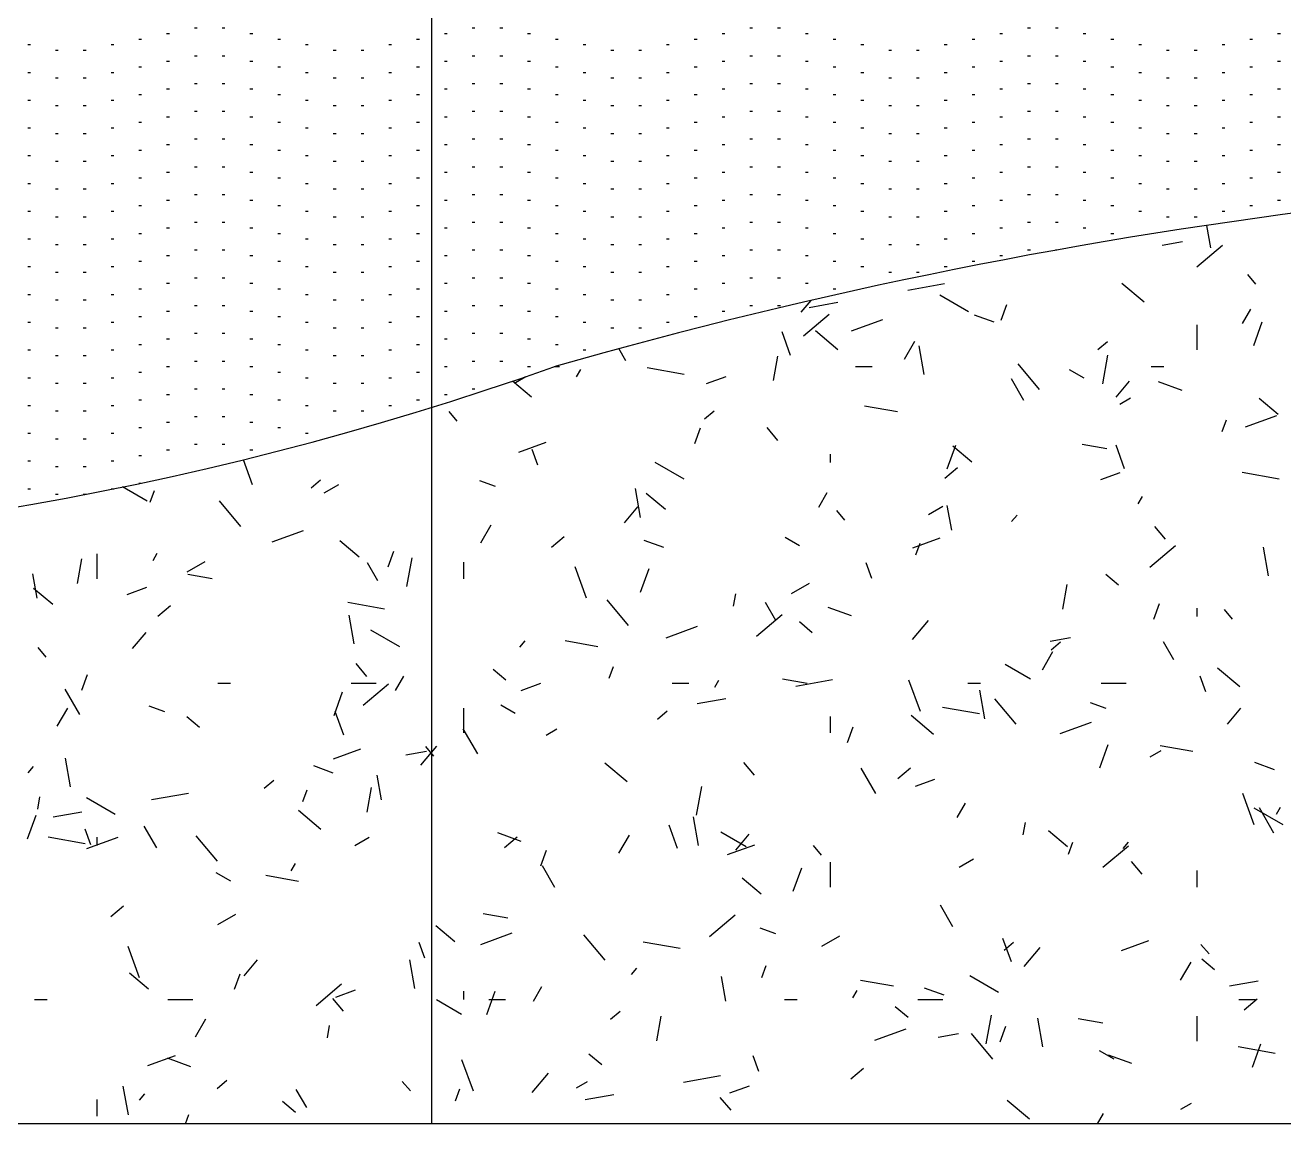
# Model space of a CAD drawing. Header units: inches. Extents: x -12530 to 36157, y 78659 to 110077.
# Drawn here: x 8642 to 8735, y 92373.4 to 92454.6 of the extents above; entities that cross this region are included whole.
import ezdxf

# ---------------------------------------------------------------- set-up
doc = ezdxf.new("R2010")
doc.units = ezdxf.units.IN
doc.header["$MEASUREMENT"] = 0
doc.layers.add('freecads.com', color=7, linetype='Continuous')

msp = doc.modelspace()

# ---------------------------------------------------------------- linework, layer by layer
at = {"layer": 'freecads.com', "ltscale": 0.4}
for p, q in [((8672.011, 92470.889), (8672.011, 92373.441)), ((8654.495, 92454.437), (8654.7, 92454.437)), ((8656.546, 92454.437), (8656.751, 92454.437)), ((8675.01, 92454.437), (8675.215, 92454.437)), ((8677.062, 92454.437), (8677.267, 92454.437)), ((8695.526, 92454.437), (8695.731, 92454.437)), ((8697.577, 92454.437), (8697.782, 92454.437)), ((8716.041, 92454.437), (8716.246, 92454.437)), ((8718.092, 92454.437), (8718.298, 92454.437)), ((8642.186, 92453.206), (8642.391, 92453.206)), ((8648.34, 92453.206), (8648.545, 92453.206)), ((8650.392, 92453.616), (8650.597, 92453.616)), ((8652.443, 92454.027), (8652.648, 92454.027)), ((8658.598, 92454.027), (8658.803, 92454.027)), ((8660.649, 92453.616), (8660.855, 92453.616)), ((8662.701, 92453.206), (8662.906, 92453.206)), ((8668.856, 92453.206), (8669.061, 92453.206)), ((8670.907, 92453.616), (8671.112, 92453.616)), ((8672.959, 92454.027), (8673.164, 92454.027)), ((8679.113, 92454.027), (8679.318, 92454.027)), ((8681.165, 92453.616), (8681.37, 92453.616)), ((8683.216, 92453.206), (8683.421, 92453.206)), ((8689.371, 92453.206), (8689.576, 92453.206)), ((8691.422, 92453.616), (8691.628, 92453.616)), ((8693.474, 92454.027), (8693.679, 92454.027)), ((8699.629, 92454.027), (8699.834, 92454.027)), ((8701.68, 92453.616), (8701.885, 92453.616)), ((8703.732, 92453.206), (8703.937, 92453.206)), ((8709.886, 92453.206), (8710.091, 92453.206)), ((8711.938, 92453.616), (8712.143, 92453.616)), ((8713.989, 92454.027), (8714.195, 92454.027)), ((8720.144, 92454.027), (8720.349, 92454.027)), ((8722.196, 92453.616), (8722.401, 92453.616)), ((8724.247, 92453.206), (8724.452, 92453.206)), ((8730.402, 92453.206), (8730.607, 92453.206)), ((8732.453, 92453.616), (8732.658, 92453.616)), ((8734.505, 92454.027), (8734.71, 92454.027)), ((8644.237, 92452.796), (8644.442, 92452.796)), ((8646.289, 92452.796), (8646.494, 92452.796)), ((8654.495, 92452.385), (8654.7, 92452.385)), ((8656.546, 92452.385), (8656.751, 92452.385)), ((8664.752, 92452.796), (8664.958, 92452.796)), ((8666.804, 92452.796), (8667.009, 92452.796)), ((8675.01, 92452.385), (8675.215, 92452.385)), ((8677.062, 92452.385), (8677.267, 92452.385)), ((8685.268, 92452.796), (8685.473, 92452.796)), ((8687.319, 92452.796), (8687.525, 92452.796)), ((8695.526, 92452.385), (8695.731, 92452.385)), ((8697.577, 92452.385), (8697.782, 92452.385)), ((8705.783, 92452.796), (8705.988, 92452.796)), ((8707.835, 92452.796), (8708.04, 92452.796)), ((8716.041, 92452.385), (8716.246, 92452.385)), ((8718.092, 92452.385), (8718.298, 92452.385)), ((8726.299, 92452.796), (8726.504, 92452.796)), ((8728.35, 92452.796), (8728.555, 92452.796)), ((8650.392, 92451.565), (8650.597, 92451.565)), ((8652.443, 92451.975), (8652.648, 92451.975)), ((8658.598, 92451.975), (8658.803, 92451.975)), ((8660.649, 92451.565), (8660.855, 92451.565)), ((8670.907, 92451.565), (8671.112, 92451.565)), ((8672.959, 92451.975), (8673.164, 92451.975)), ((8679.113, 92451.975), (8679.318, 92451.975)), ((8681.165, 92451.565), (8681.37, 92451.565)), ((8691.422, 92451.565), (8691.628, 92451.565)), ((8693.474, 92451.975), (8693.679, 92451.975)), ((8699.629, 92451.975), (8699.834, 92451.975)), ((8701.68, 92451.565), (8701.885, 92451.565)), ((8711.938, 92451.565), (8712.143, 92451.565)), ((8713.989, 92451.975), (8714.195, 92451.975)), ((8720.144, 92451.975), (8720.349, 92451.975)), ((8722.196, 92451.565), (8722.401, 92451.565)), ((8732.453, 92451.565), (8732.658, 92451.565)), ((8734.505, 92451.975), (8734.71, 92451.975)), ((8642.186, 92451.154), (8642.391, 92451.154)), ((8644.237, 92450.744), (8644.442, 92450.744)), ((8646.289, 92450.744), (8646.494, 92450.744)), ((8648.34, 92451.154), (8648.545, 92451.154)), ((8662.701, 92451.154), (8662.906, 92451.154)), ((8664.752, 92450.744), (8664.958, 92450.744)), ((8666.804, 92450.744), (8667.009, 92450.744)), ((8668.856, 92451.154), (8669.061, 92451.154)), ((8683.216, 92451.154), (8683.421, 92451.154)), ((8685.268, 92450.744), (8685.473, 92450.744)), ((8687.319, 92450.744), (8687.525, 92450.744)), ((8689.371, 92451.154), (8689.576, 92451.154)), ((8703.732, 92451.154), (8703.937, 92451.154)), ((8705.783, 92450.744), (8705.988, 92450.744)), ((8707.835, 92450.744), (8708.04, 92450.744)), ((8709.886, 92451.154), (8710.091, 92451.154)), ((8724.247, 92451.154), (8724.452, 92451.154)), ((8726.299, 92450.744), (8726.504, 92450.744)), ((8728.35, 92450.744), (8728.555, 92450.744)), ((8730.402, 92451.154), (8730.607, 92451.154)), ((8650.392, 92449.513), (8650.597, 92449.513)), ((8652.443, 92449.924), (8652.648, 92449.924)), ((8654.495, 92450.334), (8654.7, 92450.334)), ((8656.546, 92450.334), (8656.751, 92450.334)), ((8658.598, 92449.924), (8658.803, 92449.924)), ((8660.649, 92449.513), (8660.855, 92449.513)), ((8670.907, 92449.513), (8671.112, 92449.513)), ((8672.959, 92449.924), (8673.164, 92449.924)), ((8675.01, 92450.334), (8675.215, 92450.334)), ((8677.062, 92450.334), (8677.267, 92450.334)), ((8679.113, 92449.924), (8679.318, 92449.924)), ((8681.165, 92449.513), (8681.37, 92449.513)), ((8691.422, 92449.513), (8691.628, 92449.513)), ((8693.474, 92449.924), (8693.679, 92449.924)), ((8695.526, 92450.334), (8695.731, 92450.334)), ((8697.577, 92450.334), (8697.782, 92450.334)), ((8699.629, 92449.924), (8699.834, 92449.924)), ((8701.68, 92449.513), (8701.885, 92449.513)), ((8711.938, 92449.513), (8712.143, 92449.513)), ((8713.989, 92449.924), (8714.195, 92449.924)), ((8716.041, 92450.334), (8716.246, 92450.334)), ((8718.092, 92450.334), (8718.298, 92450.334)), ((8720.144, 92449.924), (8720.349, 92449.924)), ((8722.196, 92449.513), (8722.401, 92449.513)), ((8732.453, 92449.513), (8732.658, 92449.513)), ((8734.505, 92449.924), (8734.71, 92449.924)), ((8642.186, 92449.103), (8642.391, 92449.103)), ((8644.237, 92448.693), (8644.442, 92448.693)), ((8646.289, 92448.693), (8646.494, 92448.693)), ((8648.34, 92449.103), (8648.545, 92449.103)), ((8662.701, 92449.103), (8662.906, 92449.103)), ((8664.752, 92448.693), (8664.958, 92448.693)), ((8666.804, 92448.693), (8667.009, 92448.693)), ((8668.856, 92449.103), (8669.061, 92449.103)), ((8683.216, 92449.103), (8683.421, 92449.103)), ((8685.268, 92448.693), (8685.473, 92448.693)), ((8687.319, 92448.693), (8687.525, 92448.693)), ((8689.371, 92449.103), (8689.576, 92449.103)), ((8703.732, 92449.103), (8703.937, 92449.103)), ((8705.783, 92448.693), (8705.988, 92448.693)), ((8707.835, 92448.693), (8708.04, 92448.693)), ((8709.886, 92449.103), (8710.091, 92449.103)), ((8724.247, 92449.103), (8724.452, 92449.103)), ((8726.299, 92448.693), (8726.504, 92448.693)), ((8728.35, 92448.693), (8728.555, 92448.693)), ((8730.402, 92449.103), (8730.607, 92449.103)), ((8652.443, 92447.872), (8652.648, 92447.872)), ((8654.495, 92448.282), (8654.7, 92448.282)), ((8656.546, 92448.282), (8656.751, 92448.282)), ((8658.598, 92447.872), (8658.803, 92447.872)), ((8672.959, 92447.872), (8673.164, 92447.872)), ((8675.01, 92448.282), (8675.215, 92448.282)), ((8677.062, 92448.282), (8677.267, 92448.282)), ((8679.113, 92447.872), (8679.318, 92447.872)), ((8693.474, 92447.872), (8693.679, 92447.872)), ((8695.526, 92448.282), (8695.731, 92448.282)), ((8697.577, 92448.282), (8697.782, 92448.282)), ((8699.629, 92447.872), (8699.834, 92447.872)), ((8713.989, 92447.872), (8714.195, 92447.872)), ((8716.041, 92448.282), (8716.246, 92448.282)), ((8718.092, 92448.282), (8718.298, 92448.282)), ((8720.144, 92447.872), (8720.349, 92447.872)), ((8734.505, 92447.872), (8734.71, 92447.872)), ((8642.186, 92447.051), (8642.391, 92447.051)), ((8648.34, 92447.051), (8648.545, 92447.051)), ((8650.392, 92447.462), (8650.597, 92447.462)), ((8660.649, 92447.462), (8660.855, 92447.462)), ((8662.701, 92447.051), (8662.906, 92447.051)), ((8668.856, 92447.051), (8669.061, 92447.051)), ((8670.907, 92447.462), (8671.112, 92447.462)), ((8681.165, 92447.462), (8681.37, 92447.462)), ((8683.216, 92447.051), (8683.421, 92447.051)), ((8689.371, 92447.051), (8689.576, 92447.051)), ((8691.422, 92447.462), (8691.628, 92447.462)), ((8701.68, 92447.462), (8701.885, 92447.462)), ((8703.732, 92447.051), (8703.937, 92447.051)), ((8709.886, 92447.051), (8710.091, 92447.051)), ((8711.938, 92447.462), (8712.143, 92447.462)), ((8722.196, 92447.462), (8722.401, 92447.462)), ((8724.247, 92447.051), (8724.452, 92447.051)), ((8730.402, 92447.051), (8730.607, 92447.051)), ((8732.453, 92447.462), (8732.658, 92447.462)), ((8644.237, 92446.641), (8644.442, 92446.641)), ((8646.289, 92446.641), (8646.494, 92446.641)), ((8652.443, 92445.82), (8652.648, 92445.82)), ((8654.495, 92446.231), (8654.7, 92446.231)), ((8656.546, 92446.231), (8656.751, 92446.231)), ((8658.598, 92445.82), (8658.803, 92445.82)), ((8664.752, 92446.641), (8664.958, 92446.641)), ((8666.804, 92446.641), (8667.009, 92446.641)), ((8672.959, 92445.82), (8673.164, 92445.82)), ((8675.01, 92446.231), (8675.215, 92446.231)), ((8677.062, 92446.231), (8677.267, 92446.231)), ((8679.113, 92445.82), (8679.318, 92445.82)), ((8685.268, 92446.641), (8685.473, 92446.641)), ((8687.319, 92446.641), (8687.525, 92446.641)), ((8693.474, 92445.82), (8693.679, 92445.82)), ((8695.526, 92446.231), (8695.731, 92446.231)), ((8697.577, 92446.231), (8697.782, 92446.231)), ((8699.629, 92445.82), (8699.834, 92445.82)), ((8705.783, 92446.641), (8705.988, 92446.641)), ((8707.835, 92446.641), (8708.04, 92446.641)), ((8713.989, 92445.82), (8714.195, 92445.82)), ((8716.041, 92446.231), (8716.246, 92446.231)), ((8718.092, 92446.231), (8718.298, 92446.231)), ((8720.144, 92445.82), (8720.349, 92445.82)), ((8726.299, 92446.641), (8726.504, 92446.641)), ((8728.35, 92446.641), (8728.555, 92446.641)), ((8734.505, 92445.82), (8734.71, 92445.82)), ((8642.186, 92445), (8642.391, 92445)), ((8648.34, 92445), (8648.545, 92445)), ((8650.392, 92445.41), (8650.597, 92445.41)), ((8660.649, 92445.41), (8660.855, 92445.41)), ((8662.701, 92445), (8662.906, 92445)), ((8668.856, 92445), (8669.061, 92445)), ((8670.907, 92445.41), (8671.112, 92445.41)), ((8681.165, 92445.41), (8681.37, 92445.41)), ((8683.216, 92445), (8683.421, 92445)), ((8689.371, 92445), (8689.576, 92445)), ((8691.422, 92445.41), (8691.628, 92445.41)), ((8701.68, 92445.41), (8701.885, 92445.41)), ((8703.732, 92445), (8703.937, 92445)), ((8709.886, 92445), (8710.091, 92445)), ((8711.938, 92445.41), (8712.143, 92445.41)), ((8722.196, 92445.41), (8722.401, 92445.41)), ((8724.247, 92445), (8724.452, 92445)), ((8730.402, 92445), (8730.607, 92445)), ((8732.453, 92445.41), (8732.658, 92445.41)), ((8644.237, 92444.59), (8644.442, 92444.59)), ((8646.289, 92444.59), (8646.494, 92444.59)), ((8654.495, 92444.179), (8654.7, 92444.179)), ((8656.546, 92444.179), (8656.751, 92444.179)), ((8664.752, 92444.59), (8664.958, 92444.59)), ((8666.804, 92444.59), (8667.009, 92444.59)), ((8675.01, 92444.179), (8675.215, 92444.179)), ((8677.062, 92444.179), (8677.267, 92444.179)), ((8685.268, 92444.59), (8685.473, 92444.59)), ((8687.319, 92444.59), (8687.525, 92444.59)), ((8695.526, 92444.179), (8695.731, 92444.179)), ((8697.577, 92444.179), (8697.782, 92444.179)), ((8705.783, 92444.59), (8705.988, 92444.59)), ((8707.835, 92444.59), (8708.04, 92444.59)), ((8716.041, 92444.179), (8716.246, 92444.179)), ((8718.092, 92444.179), (8718.298, 92444.179)), ((8726.299, 92444.59), (8726.504, 92444.59)), ((8728.35, 92444.59), (8728.555, 92444.59)), ((8650.392, 92443.359), (8650.597, 92443.359)), ((8652.443, 92443.769), (8652.648, 92443.769)), ((8658.598, 92443.769), (8658.803, 92443.769)), ((8660.649, 92443.359), (8660.855, 92443.359)), ((8670.907, 92443.359), (8671.112, 92443.359)), ((8672.959, 92443.769), (8673.164, 92443.769)), ((8679.113, 92443.769), (8679.318, 92443.769)), ((8681.165, 92443.359), (8681.37, 92443.359)), ((8691.422, 92443.359), (8691.628, 92443.359)), ((8693.474, 92443.769), (8693.679, 92443.769)), ((8699.629, 92443.769), (8699.834, 92443.769)), ((8701.68, 92443.359), (8701.885, 92443.359)), ((8711.938, 92443.359), (8712.143, 92443.359)), ((8713.989, 92443.769), (8714.195, 92443.769)), ((8720.144, 92443.769), (8720.349, 92443.769)), ((8722.196, 92443.359), (8722.401, 92443.359)), ((8732.453, 92443.359), (8732.658, 92443.359)), ((8734.505, 92443.769), (8734.71, 92443.769)), ((8642.186, 92442.948), (8642.391, 92442.948)), ((8644.237, 92442.538), (8644.442, 92442.538)), ((8646.289, 92442.538), (8646.494, 92442.538)), ((8648.34, 92442.948), (8648.545, 92442.948)), ((8654.495, 92442.128), (8654.7, 92442.128)), ((8656.546, 92442.128), (8656.751, 92442.128)), ((8662.701, 92442.948), (8662.906, 92442.948)), ((8664.752, 92442.538), (8664.958, 92442.538)), ((8666.804, 92442.538), (8667.009, 92442.538)), ((8668.856, 92442.948), (8669.061, 92442.948)), ((8675.01, 92442.128), (8675.215, 92442.128)), ((8677.062, 92442.128), (8677.267, 92442.128)), ((8683.216, 92442.948), (8683.421, 92442.948)), ((8685.268, 92442.538), (8685.473, 92442.538)), ((8687.319, 92442.538), (8687.525, 92442.538)), ((8689.371, 92442.948), (8689.576, 92442.948)), ((8695.526, 92442.128), (8695.731, 92442.128)), ((8697.577, 92442.128), (8697.782, 92442.128)), ((8703.732, 92442.948), (8703.937, 92442.948)), ((8705.783, 92442.538), (8705.988, 92442.538)), ((8707.835, 92442.538), (8708.04, 92442.538)), ((8709.886, 92442.948), (8710.091, 92442.948)), ((8716.041, 92442.128), (8716.246, 92442.128)), ((8718.092, 92442.128), (8718.298, 92442.128)), ((8724.247, 92442.948), (8724.452, 92442.948)), ((8726.299, 92442.538), (8726.504, 92442.538)), ((8728.35, 92442.538), (8728.555, 92442.538)), ((8730.402, 92442.948), (8730.607, 92442.948)), ((8650.392, 92441.307), (8650.597, 92441.307)), ((8652.443, 92441.717), (8652.648, 92441.717)), ((8658.598, 92441.717), (8658.803, 92441.717)), ((8660.649, 92441.307), (8660.855, 92441.307)), ((8670.907, 92441.307), (8671.112, 92441.307)), ((8672.959, 92441.717), (8673.164, 92441.717)), ((8679.113, 92441.717), (8679.318, 92441.717)), ((8681.165, 92441.307), (8681.37, 92441.307)), ((8691.422, 92441.307), (8691.628, 92441.307)), ((8693.474, 92441.717), (8693.679, 92441.717)), ((8699.629, 92441.717), (8699.834, 92441.717)), ((8701.68, 92441.307), (8701.885, 92441.307)), ((8711.938, 92441.307), (8712.143, 92441.307)), ((8713.989, 92441.717), (8714.195, 92441.717)), ((8720.144, 92441.717), (8720.349, 92441.717)), ((8722.196, 92441.307), (8722.401, 92441.307)), ((8732.453, 92441.307), (8732.658, 92441.307)), ((8734.505, 92441.717), (8734.71, 92441.717)), ((8642.186, 92440.897), (8642.391, 92440.897)), ((8644.237, 92440.486), (8644.442, 92440.486)), ((8646.289, 92440.486), (8646.494, 92440.486)), ((8648.34, 92440.897), (8648.545, 92440.897)), ((8662.701, 92440.897), (8662.906, 92440.897)), ((8664.752, 92440.486), (8664.958, 92440.486)), ((8666.804, 92440.486), (8667.009, 92440.486)), ((8668.856, 92440.897), (8669.061, 92440.897)), ((8683.216, 92440.897), (8683.421, 92440.897)), ((8685.268, 92440.486), (8685.473, 92440.486)), ((8687.319, 92440.486), (8687.525, 92440.486)), ((8689.371, 92440.897), (8689.576, 92440.897)), ((8703.732, 92440.897), (8703.937, 92440.897)), ((8705.783, 92440.486), (8705.988, 92440.486)), ((8707.835, 92440.486), (8708.04, 92440.486)), ((8709.886, 92440.897), (8710.091, 92440.897)), ((8724.247, 92440.897), (8724.452, 92440.897)), ((8726.299, 92440.486), (8726.504, 92440.486)), ((8728.35, 92440.486), (8728.555, 92440.486)), ((8730.402, 92440.897), (8730.607, 92440.897)), ((8650.392, 92439.256), (8650.597, 92439.256)), ((8652.443, 92439.666), (8652.648, 92439.666)), ((8654.495, 92440.076), (8654.7, 92440.076)), ((8656.546, 92440.076), (8656.751, 92440.076)), ((8658.598, 92439.666), (8658.803, 92439.666)), ((8660.649, 92439.256), (8660.855, 92439.256)), ((8670.907, 92439.256), (8671.112, 92439.256)), ((8672.959, 92439.666), (8673.164, 92439.666)), ((8675.01, 92440.076), (8675.215, 92440.076)), ((8677.062, 92440.076), (8677.267, 92440.076)), ((8679.113, 92439.666), (8679.318, 92439.666)), ((8681.165, 92439.256), (8681.37, 92439.256)), ((8691.422, 92439.256), (8691.628, 92439.256)), ((8693.474, 92439.666), (8693.679, 92439.666)), ((8695.526, 92440.076), (8695.731, 92440.076)), ((8697.577, 92440.076), (8697.782, 92440.076)), ((8699.629, 92439.666), (8699.834, 92439.666)), ((8701.68, 92439.256), (8701.885, 92439.256)), ((8711.938, 92439.256), (8712.143, 92439.256)), ((8713.989, 92439.666), (8714.195, 92439.666)), ((8716.041, 92440.076), (8716.246, 92440.076)), ((8718.092, 92440.076), (8718.298, 92440.076)), ((8720.144, 92439.666), (8720.349, 92439.666)), ((8722.196, 92439.256), (8722.401, 92439.256)), ((8729.562, 92438.189), (8729.27, 92439.845)), ((8642.186, 92438.845), (8642.391, 92438.845)), ((8644.237, 92438.435), (8644.442, 92438.435)), ((8646.289, 92438.435), (8646.494, 92438.435)), ((8648.34, 92438.845), (8648.545, 92438.845)), ((8662.701, 92438.845), (8662.906, 92438.845)), ((8664.752, 92438.435), (8664.958, 92438.435)), ((8666.804, 92438.435), (8667.009, 92438.435)), ((8668.856, 92438.845), (8669.061, 92438.845)), ((8683.216, 92438.845), (8683.421, 92438.845)), ((8685.268, 92438.435), (8685.473, 92438.435)), ((8687.319, 92438.435), (8687.525, 92438.435)), ((8689.371, 92438.845), (8689.576, 92438.845)), ((8703.732, 92438.845), (8703.937, 92438.845)), ((8705.783, 92438.435), (8705.988, 92438.435)), ((8707.835, 92438.435), (8708.04, 92438.435)), ((8709.886, 92438.845), (8710.091, 92438.845)), ((8725.975, 92438.379), (8727.491, 92438.646)), ((8728.545, 92436.791), (8730.431, 92438.373)), ((8652.443, 92437.614), (8652.648, 92437.614)), ((8654.495, 92438.025), (8654.7, 92438.025)), ((8656.546, 92438.025), (8656.751, 92438.025)), ((8658.598, 92437.614), (8658.803, 92437.614)), ((8672.959, 92437.614), (8673.164, 92437.614)), ((8675.01, 92438.025), (8675.215, 92438.025)), ((8677.062, 92438.025), (8677.267, 92438.025)), ((8679.113, 92437.614), (8679.318, 92437.614)), ((8693.474, 92437.614), (8693.679, 92437.614)), ((8695.526, 92438.025), (8695.731, 92438.025)), ((8697.577, 92438.025), (8697.782, 92438.025)), ((8699.629, 92437.614), (8699.834, 92437.614)), ((8713.989, 92437.614), (8714.195, 92437.614)), ((8716.041, 92438.025), (8716.246, 92438.025)), ((8718.092, 92438.025), (8718.198, 92438.025)), ((8642.186, 92436.794), (8642.391, 92436.794)), ((8648.34, 92436.794), (8648.545, 92436.794)), ((8650.392, 92437.204), (8650.597, 92437.204)), ((8660.649, 92437.204), (8660.855, 92437.204)), ((8662.701, 92436.794), (8662.906, 92436.794)), ((8668.856, 92436.794), (8669.061, 92436.794)), ((8670.907, 92437.204), (8671.112, 92437.204)), ((8681.165, 92437.204), (8681.37, 92437.204)), ((8683.216, 92436.794), (8683.421, 92436.794)), ((8689.371, 92436.794), (8689.576, 92436.794)), ((8691.422, 92437.204), (8691.628, 92437.204)), ((8701.68, 92437.204), (8701.885, 92437.204)), ((8703.732, 92436.794), (8703.937, 92436.794)), ((8709.886, 92436.794), (8710.091, 92436.794)), ((8711.938, 92437.204), (8712.143, 92437.204)), ((8644.237, 92436.383), (8644.442, 92436.383)), ((8646.289, 92436.383), (8646.494, 92436.383)), ((8652.443, 92435.563), (8652.648, 92435.563)), ((8654.495, 92435.973), (8654.7, 92435.973)), ((8656.546, 92435.973), (8656.751, 92435.973)), ((8658.598, 92435.563), (8658.803, 92435.563)), ((8664.752, 92436.383), (8664.958, 92436.383)), ((8666.804, 92436.383), (8667.009, 92436.383)), ((8672.959, 92435.563), (8673.164, 92435.563)), ((8675.01, 92435.973), (8675.215, 92435.973)), ((8677.062, 92435.973), (8677.267, 92435.973)), ((8679.113, 92435.563), (8679.318, 92435.563)), ((8685.268, 92436.383), (8685.473, 92436.383)), ((8687.319, 92436.383), (8687.525, 92436.383)), ((8693.474, 92435.563), (8693.679, 92435.563)), ((8695.526, 92435.973), (8695.731, 92435.973)), ((8697.577, 92435.973), (8697.782, 92435.973)), ((8699.629, 92435.563), (8699.834, 92435.563)), ((8705.783, 92436.383), (8705.988, 92436.383)), ((8707.186, 92435.066), (8709.913, 92435.547)), ((8707.835, 92436.383), (8708.04, 92436.383)), ((8724.648, 92434.165), (8722.998, 92435.55)), ((8732.895, 92435.499), (8732.302, 92436.206)), ((8642.186, 92434.742), (8642.391, 92434.742)), ((8648.34, 92434.742), (8648.545, 92434.742)), ((8650.392, 92435.152), (8650.597, 92435.152)), ((8660.649, 92435.152), (8660.855, 92435.152)), ((8662.701, 92434.742), (8662.906, 92434.742)), ((8668.856, 92434.742), (8669.061, 92434.742)), ((8670.907, 92435.152), (8671.112, 92435.152)), ((8681.165, 92435.152), (8681.37, 92435.152)), ((8683.216, 92434.742), (8683.421, 92434.742)), ((8689.371, 92434.742), (8689.576, 92434.742)), ((8691.422, 92435.152), (8691.628, 92435.152)), ((8701.68, 92435.152), (8701.885, 92435.152)), ((8711.68, 92433.465), (8709.548, 92434.696)), ((8644.237, 92434.332), (8644.442, 92434.332)), ((8646.289, 92434.332), (8646.494, 92434.332)), ((8654.495, 92433.922), (8654.7, 92433.922)), ((8656.546, 92433.922), (8656.751, 92433.922)), ((8664.752, 92434.332), (8664.958, 92434.332)), ((8666.804, 92434.332), (8667.009, 92434.332)), ((8675.01, 92433.922), (8675.215, 92433.922)), ((8677.062, 92433.922), (8677.267, 92433.922)), ((8685.268, 92434.332), (8685.473, 92434.332)), ((8687.319, 92434.332), (8687.525, 92434.332)), ((8695.526, 92433.922), (8695.731, 92433.922)), ((8697.577, 92433.922), (8697.782, 92433.922)), ((8699.311, 92433.419), (8700.052, 92434.303)), ((8699.913, 92433.784), (8702.034, 92434.158)), ((8714.096, 92432.846), (8714.517, 92434.003)), ((8650.392, 92433.101), (8650.597, 92433.101)), ((8652.443, 92433.511), (8652.648, 92433.511)), ((8658.598, 92433.511), (8658.803, 92433.511)), ((8660.649, 92433.101), (8660.855, 92433.101)), ((8670.907, 92433.101), (8671.112, 92433.101)), ((8672.959, 92433.511), (8673.164, 92433.511)), ((8679.113, 92433.511), (8679.318, 92433.511)), ((8681.165, 92433.101), (8681.37, 92433.101)), ((8691.422, 92433.101), (8691.628, 92433.101)), ((8693.474, 92433.511), (8693.679, 92433.511)), ((8699.485, 92431.688), (8701.371, 92433.271)), ((8703.032, 92432.04), (8705.345, 92432.882)), ((8713.564, 92432.69), (8712.118, 92433.216)), ((8731.909, 92432.591), (8732.525, 92433.657)), ((8642.186, 92432.691), (8642.391, 92432.691)), ((8644.237, 92432.28), (8644.442, 92432.28)), ((8646.289, 92432.28), (8646.494, 92432.28)), ((8648.34, 92432.691), (8648.545, 92432.691)), ((8654.495, 92431.87), (8654.7, 92431.87)), ((8656.546, 92431.87), (8656.751, 92431.87)), ((8662.701, 92432.691), (8662.906, 92432.691)), ((8664.752, 92432.28), (8664.958, 92432.28)), ((8666.804, 92432.28), (8667.009, 92432.28)), ((8668.856, 92432.691), (8669.061, 92432.691)), ((8675.01, 92431.87), (8675.215, 92431.87)), ((8677.062, 92431.87), (8677.267, 92431.87)), ((8683.216, 92432.691), (8683.421, 92432.691)), ((8685.268, 92432.28), (8685.473, 92432.28)), ((8687.319, 92432.28), (8687.525, 92432.28)), ((8689.371, 92432.691), (8689.576, 92432.691)), ((8698.538, 92430.234), (8697.907, 92431.969)), ((8702.02, 92430.656), (8700.369, 92432.041)), ((8728.555, 92430.639), (8728.555, 92432.485)), ((8732.736, 92430.974), (8733.368, 92432.709)), ((8650.392, 92431.049), (8650.597, 92431.049)), ((8652.443, 92431.46), (8652.648, 92431.46)), ((8658.598, 92431.46), (8658.803, 92431.46)), ((8660.649, 92431.049), (8660.855, 92431.049)), ((8670.907, 92431.049), (8671.112, 92431.049)), ((8672.959, 92431.46), (8673.164, 92431.46)), ((8679.113, 92431.46), (8679.318, 92431.46)), ((8681.165, 92431.049), (8681.37, 92431.049)), ((8706.935, 92429.954), (8707.704, 92431.287)), ((8708.4, 92428.833), (8708.026, 92430.954)), ((8721.238, 92430.659), (8721.945, 92431.252)), ((8642.186, 92430.639), (8642.391, 92430.639)), ((8644.237, 92430.229), (8644.442, 92430.229)), ((8646.289, 92430.229), (8646.494, 92430.229)), ((8648.34, 92430.639), (8648.545, 92430.639)), ((8662.701, 92430.639), (8662.906, 92430.639)), ((8664.752, 92430.229), (8664.958, 92430.229)), ((8666.804, 92430.229), (8667.009, 92430.229)), ((8668.856, 92430.639), (8669.061, 92430.639)), ((8683.216, 92430.639), (8683.421, 92430.639)), ((8686.367, 92429.835), (8685.848, 92430.734)), ((8697.259, 92428.37), (8697.579, 92430.188)), ((8721.592, 92428.142), (8721.966, 92430.263)), ((8652.443, 92429.408), (8652.648, 92429.408)), ((8654.495, 92429.818), (8654.7, 92429.818)), ((8656.546, 92429.818), (8656.751, 92429.818)), ((8658.598, 92429.408), (8658.803, 92429.408)), ((8672.959, 92429.408), (8673.164, 92429.408)), ((8675.01, 92429.818), (8675.215, 92429.818)), ((8677.062, 92429.818), (8677.267, 92429.818)), ((8679.113, 92429.408), (8679.318, 92429.408)), ((8681.097, 92429.408), (8681.473, 92429.408)), ((8682.729, 92428.65), (8683.037, 92429.183)), ((8690.667, 92428.835), (8687.94, 92429.316)), ((8703.321, 92429.408), (8704.552, 92429.408)), ((8716.925, 92427.722), (8715.342, 92429.608)), ((8720.208, 92428.542), (8719.142, 92429.157)), ((8725.17, 92429.408), (8726.093, 92429.408)), ((8642.186, 92428.588), (8642.391, 92428.588)), ((8644.237, 92428.177), (8644.442, 92428.177)), ((8646.289, 92428.177), (8646.494, 92428.177)), ((8648.34, 92428.588), (8648.545, 92428.588)), ((8650.392, 92428.998), (8650.597, 92428.998)), ((8660.649, 92428.998), (8660.855, 92428.998)), ((8662.701, 92428.588), (8662.906, 92428.588)), ((8664.752, 92428.177), (8664.958, 92428.177)), ((8666.804, 92428.177), (8667.009, 92428.177)), ((8668.856, 92428.588), (8669.061, 92428.588)), ((8670.907, 92428.998), (8671.112, 92428.998)), ((8679.392, 92427.147), (8677.983, 92428.329)), ((8678.219, 92428.23), (8678.985, 92428.672)), ((8692.333, 92428.146), (8693.778, 92428.672)), ((8715.771, 92426.912), (8714.848, 92428.511)), ((8722.576, 92427.154), (8723.565, 92428.333)), ((8727.444, 92427.638), (8725.709, 92428.269)), ((8652.443, 92427.357), (8652.648, 92427.357)), ((8654.495, 92427.767), (8654.7, 92427.767)), ((8656.546, 92427.767), (8656.751, 92427.767)), ((8658.598, 92427.357), (8658.803, 92427.357)), ((8672.959, 92427.357), (8673.164, 92427.357)), ((8675.01, 92427.767), (8675.215, 92427.767)), ((8642.186, 92426.536), (8642.391, 92426.536)), ((8648.34, 92426.536), (8648.545, 92426.536)), ((8650.392, 92426.946), (8650.597, 92426.946)), ((8660.649, 92426.946), (8660.855, 92426.946)), ((8662.701, 92426.536), (8662.906, 92426.536)), ((8668.856, 92426.536), (8669.061, 92426.536)), ((8670.907, 92426.946), (8671.112, 92426.946)), ((8706.426, 92426.057), (8704.002, 92426.484)), ((8722.847, 92426.635), (8723.646, 92427.096)), ((8734.549, 92425.857), (8733.134, 92427.044)), ((8644.237, 92426.126), (8644.442, 92426.126)), ((8646.289, 92426.126), (8646.494, 92426.126)), ((8652.443, 92425.305), (8652.648, 92425.305)), ((8654.495, 92425.715), (8654.7, 92425.715)), ((8656.546, 92425.715), (8656.751, 92425.715)), ((8658.598, 92425.305), (8658.803, 92425.305)), ((8664.752, 92426.126), (8664.958, 92426.126)), ((8666.804, 92426.126), (8667.009, 92426.126)), ((8673.907, 92425.37), (8673.313, 92426.077)), ((8692.177, 92425.556), (8692.884, 92426.15)), ((8730.421, 92424.612), (8730.736, 92425.48)), ((8732.138, 92424.95), (8734.452, 92425.792)), ((8642.186, 92424.484), (8642.391, 92424.484)), ((8648.34, 92424.484), (8648.545, 92424.484)), ((8650.392, 92424.895), (8650.597, 92424.895)), ((8660.649, 92424.895), (8660.855, 92424.895)), ((8662.701, 92424.484), (8662.906, 92424.484)), ((8691.457, 92423.73), (8691.878, 92424.887)), ((8697.591, 92423.953), (8696.8, 92424.896)), ((8644.237, 92424.074), (8644.442, 92424.074)), ((8646.289, 92424.074), (8646.494, 92424.074)), ((8654.495, 92423.664), (8654.7, 92423.664)), ((8656.546, 92423.664), (8656.751, 92423.664)), ((8678.452, 92423.094), (8680.476, 92423.831)), ((8710.097, 92421.858), (8710.728, 92423.593)), ((8711.921, 92422.348), (8710.506, 92423.535)), ((8721.882, 92423.331), (8720.064, 92423.652)), ((8723.202, 92421.855), (8722.57, 92423.59)), ((8650.392, 92422.843), (8650.597, 92422.843)), ((8652.443, 92423.254), (8652.648, 92423.254)), ((8658.789, 92420.679), (8658.117, 92422.525)), ((8658.598, 92423.254), (8658.803, 92423.254)), ((8679.874, 92422.131), (8679.453, 92423.288)), ((8701.475, 92422.33), (8701.475, 92422.946)), ((8642.186, 92422.433), (8642.391, 92422.433)), ((8644.237, 92422.023), (8644.442, 92422.023)), ((8646.289, 92422.023), (8646.494, 92422.023)), ((8648.34, 92422.433), (8648.545, 92422.433)), ((8690.67, 92421.077), (8688.538, 92422.308)), ((8709.922, 92421.164), (8710.865, 92421.955)), ((8721.439, 92421.056), (8722.885, 92421.582)), ((8650.392, 92420.792), (8650.542, 92420.792)), ((8663.116, 92420.454), (8663.823, 92421.047)), ((8664.094, 92420.075), (8665.16, 92420.69)), ((8676.726, 92420.554), (8675.57, 92420.975)), ((8734.61, 92421.087), (8731.883, 92421.568)), ((8642.186, 92420.381), (8642.391, 92420.381)), ((8644.237, 92419.971), (8644.442, 92419.971)), ((8646.289, 92419.971), (8646.494, 92419.971)), ((8648.34, 92420.381), (8648.545, 92420.381)), ((8651.005, 92419.46), (8649.188, 92420.509)), ((8651.23, 92419.378), (8651.546, 92420.245)), ((8687.453, 92418.265), (8687.079, 92420.386)), ((8689.292, 92418.84), (8687.878, 92420.026)), ((8700.626, 92419.028), (8701.242, 92420.094)), ((8724.216, 92419.266), (8724.524, 92419.799)), ((8657.936, 92417.593), (8656.354, 92419.479)), ((8686.256, 92417.861), (8687.245, 92419.04)), ((8708.722, 92418.48), (8709.788, 92419.095)), ((8710.431, 92417.317), (8710.11, 92419.135)), ((8702.537, 92418.059), (8701.943, 92418.767)), ((8714.861, 92417.961), (8715.257, 92418.432)), ((8660.234, 92416.463), (8662.548, 92417.305)), ((8675.652, 92416.391), (8676.421, 92417.723)), ((8726.221, 92416.643), (8725.43, 92417.586)), ((8666.664, 92415.331), (8665.25, 92416.518)), ((8680.862, 92416.061), (8681.805, 92416.853)), ((8689.161, 92416.028), (8687.715, 92416.555)), ((8699.198, 92416.154), (8698.132, 92416.769)), ((8707.559, 92416.004), (8709.583, 92416.741)), ((8707.781, 92415.496), (8708.097, 92416.364)), ((8725.075, 92414.596), (8726.961, 92416.179)), ((8733.837, 92413.944), (8733.463, 92416.066)), ((8645.867, 92413.371), (8646.188, 92415.189)), ((8647.314, 92413.714), (8647.314, 92415.56)), ((8651.446, 92415.086), (8651.754, 92415.619)), ((8668.817, 92414.614), (8669.238, 92415.77)), ((8670.2, 92413.143), (8670.574, 92415.264)), ((8653.967, 92414.228), (8655.3, 92414.997)), ((8668.042, 92413.569), (8667.273, 92414.902)), ((8674.395, 92413.714), (8674.395, 92414.945)), ((8683.452, 92412.299), (8682.61, 92414.613)), ((8687.457, 92412.741), (8688.089, 92414.477)), ((8704.537, 92413.751), (8704.116, 92414.908)), ((8642.886, 92412.281), (8642.566, 92414.1)), ((8655.819, 92413.731), (8654.001, 92414.052)), ((8698.595, 92412.633), (8699.927, 92413.402)), ((8718.653, 92411.474), (8718.973, 92413.292)), ((8722.764, 92413.249), (8721.821, 92414.041)), ((8644.036, 92411.822), (8642.622, 92413.009)), ((8649.535, 92412.569), (8650.981, 92413.095)), ((8694.32, 92411.702), (8694.48, 92412.611)), ((8651.801, 92410.959), (8652.744, 92411.75)), ((8668.547, 92411.487), (8665.82, 92411.968)), ((8686.566, 92410.283), (8684.984, 92412.169)), ((8697.446, 92410.647), (8696.676, 92411.979)), ((8703.041, 92410.976), (8701.306, 92411.608)), ((8725.369, 92410.732), (8725.79, 92411.889)), ((8728.555, 92410.944), (8728.555, 92411.56)), ((8731.167, 92410.749), (8730.573, 92411.456)), ((8666.292, 92408.909), (8665.918, 92411.03)), ((8696.014, 92409.494), (8697.9, 92411.076)), ((8700.136, 92409.741), (8699.193, 92410.532)), ((8707.543, 92409.239), (8708.729, 92410.653)), ((8649.936, 92408.567), (8650.925, 92409.746)), ((8669.66, 92408.689), (8667.528, 92409.92)), ((8689.341, 92409.373), (8691.654, 92410.215)), ((8643.548, 92407.93), (8642.955, 92408.637)), ((8678.542, 92408.667), (8678.937, 92409.139)), ((8684.306, 92408.708), (8681.882, 92409.136)), ((8717.7, 92409.109), (8719.215, 92409.377)), ((8717.767, 92408.464), (8718.474, 92409.058)), ((8726.849, 92407.724), (8726.08, 92409.057)), ((8717.138, 92407.007), (8717.908, 92408.34)), ((8667.233, 92406.513), (8666.442, 92407.456)), ((8677.508, 92406.232), (8676.565, 92407.023)), ((8685.142, 92406.38), (8685.458, 92407.247)), ((8716.254, 92406.306), (8714.389, 92407.383)), ((8731.722, 92405.733), (8730.072, 92407.117)), ((8646.178, 92405.497), (8646.599, 92406.654)), ((8656.239, 92406.021), (8657.162, 92406.021)), ((8666.086, 92406.021), (8667.932, 92406.021)), ((8666.953, 92404.391), (8668.839, 92405.973)), ((8669.343, 92405.464), (8669.959, 92406.53)), ((8678.642, 92405.479), (8680.087, 92406.005)), ((8689.781, 92406.021), (8691.012, 92406.021)), ((8692.933, 92405.703), (8693.241, 92406.236)), ((8699.762, 92405.983), (8697.944, 92406.304)), ((8698.91, 92405.796), (8701.638, 92406.277)), ((8708.116, 92403.92), (8707.274, 92406.233)), ((8711.63, 92406.021), (8712.553, 92406.021)), ((8721.477, 92406.021), (8723.324, 92406.021)), ((8729.201, 92405.372), (8728.78, 92406.529)), ((8646.024, 92403.7), (8644.947, 92405.565)), ((8664.818, 92403.625), (8665.449, 92405.36)), ((8691.637, 92404.514), (8693.758, 92404.888)), ((8712.889, 92403.376), (8712.515, 92405.498)), ((8715.196, 92402.972), (8713.614, 92404.858)), ((8644.368, 92402.827), (8645.138, 92404.16)), ((8652.323, 92403.893), (8651.167, 92404.314)), ((8674.395, 92402.328), (8674.395, 92404.174)), ((8678.188, 92403.766), (8677.122, 92404.381)), ((8688.706, 92403.362), (8689.413, 92403.955)), ((8712.49, 92403.739), (8709.763, 92404.22)), ((8721.837, 92404.135), (8720.681, 92404.556)), ((8730.807, 92402.974), (8731.796, 92404.152)), ((8654.88, 92402.723), (8653.937, 92403.514)), ((8665.525, 92402.172), (8664.893, 92403.907)), ((8701.475, 92402.328), (8701.475, 92403.559)), ((8709.094, 92402.224), (8707.444, 92403.609)), ((8718.447, 92402.283), (8720.761, 92403.125)), ((8675.427, 92400.777), (8674.35, 92402.643)), ((8680.473, 92402.17), (8681.272, 92402.632)), ((8702.729, 92401.616), (8703.15, 92402.772)), ((8664.761, 92400.427), (8666.785, 92401.164)), ((8671.223, 92399.945), (8672.41, 92401.359)), ((8672.178, 92400.62), (8671.585, 92401.327)), ((8721.369, 92399.744), (8722.001, 92401.479)), ((8728.249, 92400.96), (8725.825, 92401.388)), ((8645.344, 92398.341), (8644.97, 92400.462)), ((8670.12, 92400.72), (8671.635, 92400.987)), ((8725.1, 92400.575), (8725.9, 92401.036)), ((8642.222, 92399.374), (8642.617, 92399.845)), ((8664.758, 92399.367), (8663.312, 92399.893)), ((8686.466, 92398.715), (8684.816, 92400.1)), ((8695.863, 92399.203), (8695.072, 92400.146)), ((8704.831, 92397.855), (8703.754, 92399.72)), ((8706.452, 92398.969), (8707.395, 92399.761)), ((8734.272, 92399.609), (8732.826, 92400.136)), ((8659.646, 92398.259), (8660.353, 92398.852)), ((8668.322, 92397.393), (8668.002, 92399.211)), ((8691.594, 92396.246), (8691.968, 92398.368)), ((8707.748, 92398.389), (8709.194, 92398.915)), ((8642.928, 92396.703), (8643.089, 92397.612)), ((8648.649, 92396.301), (8646.517, 92397.532)), ((8651.331, 92397.407), (8654.058, 92397.888)), ((8662.502, 92397.263), (8662.818, 92398.131)), ((8667.261, 92396.475), (8667.582, 92398.293)), ((8732.78, 92395.54), (8731.938, 92397.853)), ((8644.057, 92396.124), (8646.179, 92396.498)), ((8663.838, 92395.207), (8662.188, 92396.591)), ((8710.83, 92396.08), (8711.445, 92397.146)), ((8734.909, 92395.536), (8732.777, 92396.767)), ((8734.235, 92394.932), (8733.158, 92396.797)), ((8734.42, 92396.319), (8734.728, 92396.852)), ((8642.178, 92394.509), (8642.81, 92396.244)), ((8691.728, 92394.02), (8691.354, 92396.142)), ((8715.714, 92394.806), (8715.874, 92395.715)), ((8646.427, 92394.139), (8643.7, 92394.62)), ((8646.86, 92394.069), (8646.439, 92395.225)), ((8646.543, 92393.796), (8648.857, 92394.638)), ((8647.314, 92394.019), (8647.314, 92394.635)), ((8651.717, 92393.839), (8650.794, 92395.438)), ((8656.208, 92392.843), (8654.625, 92394.729)), ((8666.348, 92394.015), (8667.414, 92394.631)), ((8678.638, 92394.315), (8676.903, 92394.946)), ((8677.391, 92393.867), (8678.334, 92394.658)), ((8685.855, 92393.443), (8686.625, 92394.776)), ((8690.188, 92393.792), (8689.557, 92395.527)), ((8695.244, 92393.918), (8693.378, 92394.995)), ((8694.488, 92393.68), (8695.477, 92394.859)), ((8718.995, 92393.916), (8717.581, 92395.103)), ((8693.868, 92393.337), (8695.892, 92394.074)), ((8700.808, 92393.31), (8700.215, 92394.017)), ((8719.054, 92393.382), (8719.369, 92394.249)), ((8721.604, 92392.401), (8723.49, 92393.984)), ((8723.093, 92393.78), (8723.489, 92394.251)), ((8680.09, 92392.499), (8680.511, 92393.656)), ((8701.475, 92390.942), (8701.475, 92392.788)), ((8710.975, 92392.42), (8712.041, 92393.035)), ((8724.493, 92391.893), (8723.702, 92392.836)), ((8657.178, 92391.378), (8656.112, 92391.993)), ((8661.65, 92392.139), (8661.958, 92392.672)), ((8681.12, 92390.917), (8680.197, 92392.516)), ((8698.73, 92390.627), (8699.361, 92392.362)), ((8728.555, 92390.942), (8728.555, 92392.173)), ((8662.186, 92391.36), (8659.762, 92391.788)), ((8696.367, 92390.407), (8694.952, 92391.594)), ((8648.33, 92388.764), (8649.273, 92389.556)), ((8710.524, 92387.994), (8709.601, 92389.593)), ((8656.221, 92388.168), (8657.553, 92388.938)), ((8677.642, 92388.635), (8675.824, 92388.956)), ((8692.543, 92387.299), (8694.429, 92388.881)), ((8673.739, 92386.899), (8672.324, 92388.086)), ((8675.65, 92386.706), (8677.963, 92387.548)), ((8684.838, 92385.533), (8683.255, 92387.419)), ((8697.434, 92387.474), (8696.277, 92387.895)), ((8700.848, 92386.573), (8702.181, 92387.342)), ((8650.439, 92384.237), (8649.597, 92386.55)), ((8671.524, 92385.689), (8671.103, 92386.846)), ((8690.37, 92386.391), (8687.643, 92386.872)), ((8714.852, 92385.413), (8714.22, 92387.148)), ((8714.296, 92386.27), (8715.003, 92386.863)), ((8715.774, 92385.058), (8716.961, 92386.472)), ((8722.974, 92386.247), (8724.998, 92386.984)), ((8729.438, 92385.999), (8728.845, 92386.707)), ((8658.168, 92384.386), (8659.157, 92385.565)), ((8670.781, 92383.452), (8670.407, 92385.574)), ((8727.342, 92384.06), (8728.111, 92385.392)), ((8729.839, 92384.817), (8728.896, 92385.608)), ((8651.111, 92383.39), (8649.696, 92384.577)), ((8657.45, 92383.383), (8657.871, 92384.54)), ((8686.773, 92384.486), (8687.169, 92384.958)), ((8696.414, 92384.265), (8696.73, 92385.133)), ((8663.483, 92382.196), (8665.368, 92383.779)), ((8679.547, 92382.517), (8680.162, 92383.583)), ((8693.759, 92382.504), (8693.438, 92384.323)), ((8706.129, 92383.612), (8703.705, 92384.039)), ((8709.868, 92382.948), (8708.423, 92383.474)), ((8713.899, 92383.148), (8711.767, 92384.379)), ((8730.941, 92383.634), (8733.063, 92384.008)), ((8642.698, 92382.633), (8643.622, 92382.633)), ((8652.546, 92382.633), (8654.392, 92382.633)), ((8665.505, 92381.764), (8664.713, 92382.707)), ((8664.95, 92382.812), (8666.396, 92383.338)), ((8674.234, 92381.53), (8672.368, 92382.607)), ((8674.395, 92382.633), (8674.395, 92383.249)), ((8676.09, 92381.511), (8676.722, 92383.246)), ((8676.241, 92382.633), (8677.472, 92382.633)), ((8698.09, 92382.633), (8699.013, 92382.633)), ((8703.137, 92382.755), (8703.444, 92383.288)), ((8707.937, 92382.633), (8709.784, 92382.633)), ((8731.633, 92382.633), (8732.864, 92382.633)), ((8732.041, 92381.877), (8732.984, 92382.669)), ((8685.235, 92381.167), (8685.943, 92381.76)), ((8707.211, 92381.308), (8706.268, 92382.1)), ((8654.572, 92379.88), (8655.341, 92381.212)), ((8664.322, 92379.806), (8664.483, 92380.716)), ((8688.655, 92379.578), (8688.976, 92381.396)), ((8712.988, 92379.35), (8713.362, 92381.471)), ((8717.164, 92379.132), (8716.79, 92381.253)), ((8721.585, 92380.887), (8719.767, 92381.207)), ((8728.555, 92379.556), (8728.555, 92381.402)), ((8704.756, 92379.616), (8707.07, 92380.458)), ((8709.424, 92379.84), (8710.94, 92380.107)), ((8713.468, 92378.223), (8711.885, 92380.109)), ((8714.002, 92379.502), (8714.423, 92380.658)), ((8722.427, 92378.224), (8721.361, 92378.839)), ((8734.313, 92378.642), (8731.586, 92379.123)), ((8732.641, 92377.629), (8733.273, 92379.364)), ((8651.07, 92377.76), (8653.094, 92378.497)), ((8654.235, 92377.654), (8652.5, 92378.285)), ((8675.103, 92375.857), (8674.261, 92378.171)), ((8684.583, 92377.8), (8683.64, 92378.591)), ((8696.188, 92377.309), (8695.767, 92378.466)), ((8723.749, 92377.896), (8722.014, 92378.527)), ((8679.454, 92375.764), (8680.641, 92377.179)), ((8690.635, 92376.527), (8693.362, 92377.007)), ((8702.981, 92376.775), (8703.924, 92377.566)), ((8649.619, 92374.096), (8649.245, 92376.218)), ((8656.175, 92376.064), (8656.882, 92376.658)), ((8670.45, 92375.87), (8669.856, 92376.577)), ((8682.726, 92376.11), (8683.526, 92376.572)), ((8694.057, 92375.722), (8695.503, 92376.248)), ((8647.314, 92374.017), (8647.314, 92375.248)), ((8650.453, 92375.193), (8650.849, 92375.664)), ((8662.795, 92374.651), (8662.026, 92375.984)), ((8673.775, 92375.149), (8674.091, 92376.017)), ((8683.362, 92375.244), (8685.483, 92375.618)), ((8694.135, 92374.453), (8693.343, 92375.396)), ((8716.169, 92373.792), (8714.519, 92375.176)), ((8661.954, 92374.291), (8661.012, 92375.082)), ((8721.211, 92373.441), (8721.649, 92374.199)), ((8727.354, 92374.515), (8728.153, 92374.977)), ((8653.832, 92373.441), (8654.082, 92374.13))]:
    msp.add_line(p, q, dxfattribs=at)
at = {"layer": 'freecads.com'}
msp.add_line((9168.405, 92373.441), (8514.66, 92373.441), dxfattribs=at)
for centre, radius, start, end in [((8785.088, 92065.827), 378.16, 69.30774, 105.9677), ((8600.806, 92655.578), 239.997, 248.96467, 289.53522)]:
    msp.add_arc(centre, radius, start, end, dxfattribs=at)

doc.saveas('drawing.dxf')
